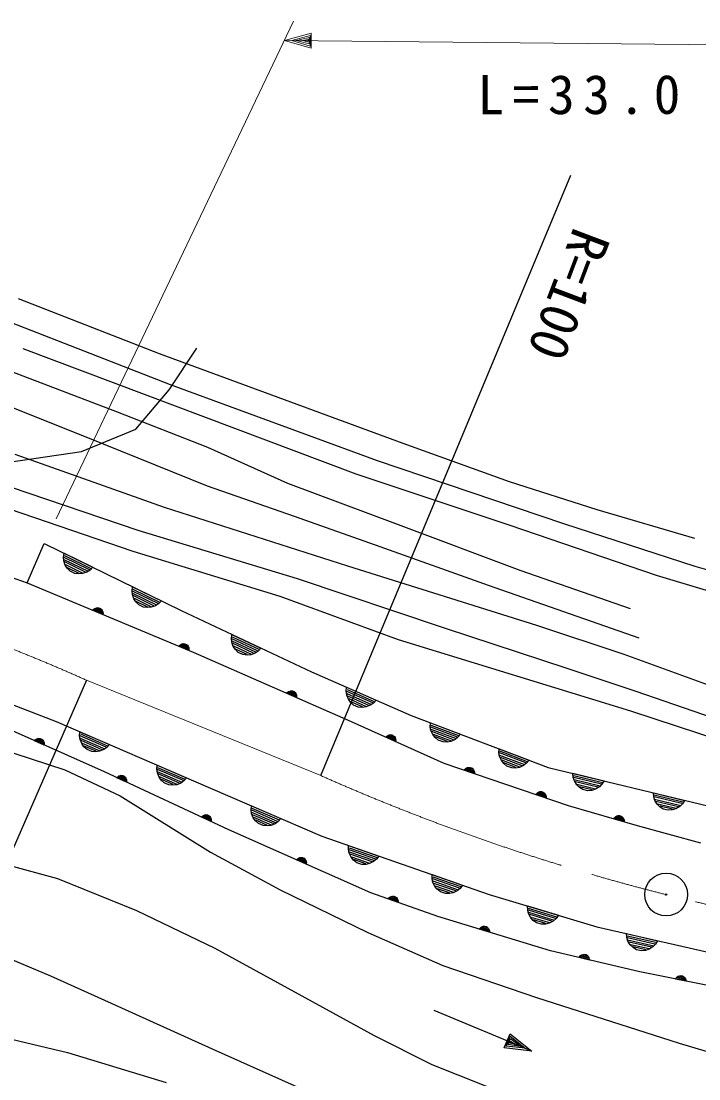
# Model space of a CAD drawing. Units: millimetres, scale not verified. Extents: x 40000 to 680000, y 20000 to 380000.
# Drawn here: x 422380 to 454042, y 290118 to 339525 of the extents above; entities that cross this region are included whole.
import ezdxf
from ezdxf.enums import TextEntityAlignment as Align

# ---------------------------------------------------------------- set-up
doc = ezdxf.new("R2010")
doc.units = ezdxf.units.MM
doc.header["$LTSCALE"] = 1000
doc.linetypes.add('CHAIN', pattern=[18.5, 12, -1.5, 3.5, -1.5])
for name, color, linetype, lineweight in [('M-BGD', 7, 'Continuous', 25), ('M-BMK', 2, 'CHAIN', 13), ('M-BMK-SRVR', 3, 'Continuous', 25), ('M-STR-HTXT', 7, 'Continuous', 13)]:
    doc.layers.add(name, color=color, linetype=linetype, lineweight=lineweight)
doc.styles.add('ＭＳ ゴシック', font='')
doc.styles.get('ＭＳ ゴシック').set_extended_font_data('MS Gothic')

# ---------------------------------------------------------------- blocks, each defined once
blk = doc.blocks.new('BUHIN7')
at = {"color": 3, "linetype": 'Continuous', "lineweight": 25}
for radius in [1000, 30]:
    blk.add_circle((0, 0), radius, dxfattribs=at)

msp = doc.modelspace()

# ---------------------------------------------------------------- linework, layer by layer
at = {"layer": 'M-BGD'}
for p, q in [((436376, 304285), (448061, 332332)), ((418598, 326738), (429336, 322555)), ((422240, 326563), (428827, 324004)), ((422461, 324234), (438011, 318377)), ((429296, 322304), (430584, 324255)), ((428827, 324004), (440207, 319811)), ((420999, 323518), (426867, 321278)), ((427735, 320470), (429296, 322304)), ((429336, 322555), (439019, 318999)), ((420845, 321929), (426217, 319782)), ((426867, 321278), (431082, 319624)), ((425199, 319417), (427735, 320470)), ((426217, 319782), (431065, 317813)), ((440207, 319811), (445185, 318027)), ((420594, 318753), (425199, 319417)), ((422091, 319297), (425508, 318078)), ((431082, 319624), (434828, 317938)), ((439019, 318999), (447711, 316059)), ((438011, 318377), (445216, 315984)), ((418684, 317814), (427594, 314773)), ((421869, 317777), (427831, 315748)), ((425508, 318078), (429055, 316816)), ((431065, 317813), (435136, 316399)), ((434828, 317938), (439870, 316057)), ((445185, 318027), (449275, 316716)), ((429055, 316816), (437631, 314077)), ((449275, 316716), (453832, 315373)), ((435136, 316399), (439132, 314980)), ((427831, 315748), (435273, 313495)), ((439870, 316057), (445676, 313872)), ((445216, 315984), (452045, 313643)), ((447711, 316059), (453861, 314061)), ((422657, 313292), (423457, 315132)), ((423457, 315132), (429861, 311989)), ((427594, 314773), (434461, 312666)), ((439132, 314980), (444201, 313182)), ((424359, 314489), (424384, 314677)), ((424374, 314314), (424359, 314489)), ((424373, 314381), (425504, 313826)), ((424442, 314113), (424374, 314314)), ((424384, 314677), (425731, 314016)), ((425571, 313894), (424386, 314475)), ((424399, 314569), (425638, 313961)), ((425384, 313785), (424414, 314261)), ((424537, 313967), (424442, 314113)), ((424455, 314140), (425264, 313744)), ((424672, 313833), (424537, 313967)), ((425089, 313729), (424550, 313994)), ((424888, 313728), (424672, 313833)), ((425451, 313786), (425250, 313717)), ((425598, 313881), (425451, 313786)), ((425731, 314016), (425598, 313881)), ((437631, 314077), (446453, 311317)), ((445676, 313872), (450827, 312093)), ((453861, 314061), (456970, 313168)), ((421606, 313667), (422657, 313292)), ((422657, 313292), (430415, 310055)), ((425076, 313702), (424888, 313728)), ((425250, 313717), (425076, 313702)), ((435273, 313495), (442141, 311185)), ((452045, 313643), (456750, 312239)), ((427561, 312917), (427587, 313105)), ((427576, 312743), (427561, 312917)), ((427576, 312810), (428707, 312255)), ((427587, 313105), (428934, 312445)), ((428774, 312323), (427588, 312904)), ((427601, 312998), (428840, 312390)), ((444201, 313182), (451233, 310721)), ((427645, 312542), (427576, 312743)), ((428586, 312214), (427617, 312690)), ((427740, 312395), (427645, 312542)), ((427658, 312569), (428466, 312173)), ((427875, 312262), (427740, 312395)), ((428292, 312158), (427753, 312422)), ((428090, 312156), (427875, 312262)), ((428800, 312309), (428654, 312214)), ((428934, 312445), (428800, 312309)), ((434461, 312666), (440002, 310637)), ((425739, 312006), (425781, 312054)), ((426201, 311813), (425739, 312006)), ((425773, 312035), (426198, 311858)), ((425781, 312054), (425828, 312088)), ((426195, 311903), (425807, 312064)), ((425828, 312088), (425893, 312115)), ((425850, 312090), (426182, 311951)), ((425893, 312115), (425951, 312123)), ((426161, 312003), (425903, 312111)), ((425951, 312123), (426014, 312119)), ((425969, 312116), (426117, 312054)), ((426014, 312119), (426088, 312088)), ((426088, 312088), (426136, 312046)), ((426136, 312046), (426170, 311999)), ((426170, 311999), (426197, 311934)), ((426197, 311934), (426206, 311876)), ((426206, 311876), (426201, 311813)), ((428278, 312131), (428090, 312156)), ((428453, 312146), (428278, 312131)), ((428654, 312214), (428453, 312146)), ((429861, 311989), (435946, 309127)), ((446453, 311317), (450539, 309955)), ((432203, 310689), (432225, 310878)), ((432225, 310878), (433583, 310239)), ((432241, 310771), (433490, 310183)), ((442141, 311185), (447870, 309307)), ((429754, 310331), (429795, 310379)), ((430215, 310138), (429754, 310331)), ((429788, 310360), (430212, 310183)), ((429795, 310379), (429842, 310413)), ((430209, 310228), (429822, 310389)), ((429842, 310413), (429908, 310440)), ((429865, 310415), (430197, 310276)), ((429908, 310440), (429965, 310449)), ((430175, 310328), (429917, 310436)), ((429965, 310449), (430028, 310444)), ((429984, 310441), (430132, 310379)), ((430028, 310444), (430102, 310413)), ((430102, 310413), (430150, 310372)), ((430150, 310372), (430185, 310325)), ((430185, 310325), (430212, 310259)), ((432220, 310515), (432203, 310689)), ((432219, 310582), (433359, 310046)), ((432292, 310316), (432220, 310515)), ((433424, 310114), (432230, 310676)), ((433239, 310003), (432262, 310462)), ((432390, 310170), (432292, 310316)), ((432305, 310343), (433119, 309960)), ((440002, 310637), (450850, 307304)), ((430212, 310259), (430220, 310201)), ((430220, 310201), (430215, 310138)), ((430415, 310055), (437796, 306803)), ((432527, 310039), (432390, 310170)), ((432945, 309942), (432402, 310197)), ((432744, 309937), (432527, 310039)), ((432933, 309915), (432744, 309937)), ((433107, 309932), (432933, 309915)), ((433306, 310004), (433107, 309932)), ((433452, 310102), (433306, 310004)), ((433583, 310239), (433452, 310102)), ((450539, 309955), (455757, 308047)), ((447870, 309307), (451054, 308246)), ((435946, 309127), (440604, 307091)), ((425432, 308739), (413499, 281384)), ((419184, 308670), (424014, 306818)), ((437571, 308221), (437588, 308410)), ((437588, 308410), (438963, 307809)), ((437607, 308303), (438872, 307750)), ((434785, 308129), (434828, 308176)), ((435243, 307928), (434785, 308129)), ((434820, 308158), (435241, 307972)), ((434828, 308176), (434876, 308210)), ((435239, 308017), (434854, 308186)), ((434876, 308210), (434941, 308235)), ((434898, 308211), (435227, 308066)), ((434941, 308235), (434999, 308243)), ((435207, 308118), (434951, 308231)), ((434999, 308243), (435062, 308237)), ((435018, 308235), (435164, 308170)), ((435062, 308237), (435136, 308204)), ((435136, 308204), (435182, 308162)), ((435182, 308162), (435216, 308114)), ((435216, 308114), (435242, 308048)), ((435242, 308048), (435249, 307990)), ((435249, 307990), (435243, 307928)), ((437593, 308047), (437571, 308221)), ((437590, 308114), (438744, 307609)), ((437671, 307850), (437593, 308047)), ((438808, 307680), (437598, 308209)), ((438626, 307563), (437636, 307996)), ((437772, 307707), (437671, 307850)), ((437683, 307877), (438507, 307517)), ((438963, 307809), (438835, 307668)), ((451054, 308246), (455445, 306732)), ((437913, 307580), (437772, 307707)), ((438334, 307494), (437784, 307735)), ((438133, 307484), (437913, 307580)), ((438322, 307467), (438133, 307484)), ((438495, 307489), (438322, 307467)), ((438693, 307566), (438495, 307489)), ((438835, 307668), (438693, 307566)), ((424014, 306818), (431228, 303694)), ((440604, 307091), (447009, 304669)), ((450850, 307304), (455240, 305865)), ((426274, 304453), (421126, 306742)), ((425113, 306146), (425129, 306335)), ((425129, 306335), (426506, 305739)), ((437796, 306803), (442127, 304861)), ((441496, 306561), (441504, 306751)), ((441528, 306389), (441496, 306561)), ((441504, 306751), (442907, 306220)), ((441521, 306456), (442699, 306010)), ((442759, 306084), (441524, 306551)), ((441528, 306646), (442819, 306157)), ((441615, 306196), (441528, 306389)), ((442583, 305958), (441573, 306340)), ((422999, 305909), (423041, 305956)), ((423456, 305706), (422999, 305909)), ((423033, 305938), (423454, 305751)), ((423041, 305956), (423089, 305990)), ((423452, 305796), (423068, 305966)), ((423089, 305990), (423155, 306015)), ((423111, 305991), (423440, 305844)), ((423155, 306015), (423213, 306022)), ((423420, 305897), (423164, 306011)), ((423213, 306022), (423276, 306016)), ((423231, 306014), (423377, 305949)), ((423276, 306016), (423349, 305983)), ((423349, 305983), (423396, 305941)), ((423396, 305941), (423429, 305893)), ((423429, 305893), (423455, 305827)), ((425136, 305972), (425113, 306146)), ((425132, 306039), (426289, 305538)), ((425214, 305775), (425136, 305972)), ((426352, 305609), (425140, 306134)), ((425149, 306228), (426415, 305680)), ((426170, 305492), (425179, 305921)), ((439419, 306075), (439461, 306122)), ((439875, 305871), (439419, 306075)), ((439453, 306104), (439873, 305915)), ((439461, 306122), (439509, 306155)), ((439871, 305960), (439488, 306132)), ((439509, 306155), (439575, 306180)), ((439532, 306156), (439860, 306009)), ((439575, 306180), (439633, 306187)), ((439840, 306062), (439585, 306176)), ((439633, 306187), (439696, 306181)), ((439652, 306179), (439798, 306114)), ((439696, 306181), (439769, 306148)), ((439769, 306148), (439816, 306106)), ((439816, 306106), (439849, 306058)), ((439849, 306058), (439874, 305992)), ((439874, 305992), (439881, 305934)), ((439881, 305934), (439875, 305871)), ((441723, 306059), (441615, 306196)), ((441625, 306224), (442467, 305906)), ((441870, 305939), (441723, 306059)), ((442295, 305874), (441734, 306087)), ((442095, 305854), (441870, 305939)), ((442285, 305846), (442095, 305854)), ((442457, 305877), (442285, 305846)), ((442650, 305965), (442457, 305877)), ((442787, 306073), (442650, 305965)), ((442907, 306220), (442787, 306073)), ((421042, 305648), (424418, 304554)), ((423455, 305827), (423462, 305769)), ((423462, 305769), (423456, 305706)), ((425316, 305633), (425214, 305775)), ((425226, 305802), (426052, 305445)), ((425457, 305506), (425316, 305633)), ((425878, 305422), (425328, 305660)), ((425677, 305411), (425457, 305506)), ((425866, 305394), (425677, 305411)), ((426040, 305417), (425866, 305394)), ((426237, 305495), (426040, 305417)), ((426379, 305597), (426237, 305495)), ((426506, 305739), (426379, 305597)), ((444699, 305350), (444706, 305540)), ((444730, 305178), (444699, 305350)), ((444706, 305540), (446110, 305009)), ((445962, 304873), (444727, 305340)), ((444731, 305435), (446022, 304946)), ((442127, 304861), (447944, 302891)), ((444723, 305245), (445902, 304799)), ((444817, 304985), (444730, 305178)), ((445786, 304747), (444776, 305129)), ((444926, 304848), (444817, 304985)), ((444828, 305013), (445670, 304695)), ((445073, 304728), (444926, 304848)), ((445498, 304663), (444936, 304876)), ((445990, 304862), (445853, 304754)), ((446110, 305009), (445990, 304862)), ((424418, 304554), (427012, 303335)), ((432079, 301751), (426274, 304453)), ((428720, 304584), (428736, 304773)), ((428743, 304410), (428720, 304584)), ((428736, 304773), (430113, 304177)), ((428739, 304477), (429895, 303976)), ((428821, 304213), (428743, 304410)), ((429959, 304047), (428747, 304572)), ((428756, 304666), (430022, 304118)), ((429777, 303930), (428786, 304359)), ((443088, 304536), (443126, 304587)), ((443561, 304376), (443088, 304536)), ((443119, 304568), (443555, 304420)), ((443126, 304587), (443170, 304624)), ((443549, 304464), (443151, 304599)), ((443170, 304624), (443234, 304656)), ((443192, 304627), (443533, 304512)), ((443234, 304656), (443291, 304668)), ((443508, 304563), (443243, 304652)), ((443291, 304668), (443354, 304668)), ((443310, 304662), (443461, 304610)), ((443354, 304668), (443430, 304642)), ((443430, 304642), (443480, 304604)), ((443480, 304604), (443518, 304559)), ((443518, 304559), (443549, 304496)), ((443549, 304496), (443562, 304439)), ((443562, 304439), (443561, 304376)), ((445297, 304643), (445073, 304728)), ((445487, 304635), (445297, 304643)), ((445659, 304667), (445487, 304635)), ((445853, 304754), (445659, 304667)), ((447009, 304669), (454525, 302849)), ((448175, 304202), (448159, 304391)), ((448159, 304391), (449617, 304038)), ((426847, 304186), (426891, 304232)), ((427301, 303975), (426847, 304186)), ((426882, 304214), (427299, 304020)), ((426891, 304232), (426939, 304265)), ((427298, 304064), (426917, 304242)), ((426939, 304265), (427006, 304289)), ((426961, 304265), (427288, 304113)), ((427006, 304289), (427064, 304295)), ((427269, 304166), (427015, 304285)), ((427064, 304295), (427126, 304288)), ((427082, 304286), (427227, 304219)), ((427126, 304288), (427199, 304254)), ((427199, 304254), (427245, 304210)), ((427245, 304210), (427278, 304162)), ((427278, 304162), (427302, 304096)), ((427308, 304038), (427301, 303975)), ((427302, 304096), (427308, 304038)), ((428923, 304071), (428821, 304213)), ((428833, 304241), (429659, 303883)), ((429064, 303944), (428923, 304071)), ((429485, 303860), (428935, 304098)), ((429284, 303849), (429064, 303944)), ((429647, 303855), (429473, 303832)), ((429844, 303933), (429647, 303855)), ((429986, 304035), (429844, 303933)), ((430113, 304177), (429986, 304035)), ((448227, 304035), (448175, 304202)), ((448196, 304289), (449538, 303964)), ((449487, 303884), (448204, 304195)), ((448212, 304100), (449437, 303803)), ((448338, 303854), (448227, 304035)), ((449328, 303737), (448279, 303991)), ((448462, 303731), (448338, 303854)), ((448345, 303883), (449220, 303671)), ((449517, 303877), (449394, 303752)), ((449617, 304038), (449517, 303877)), ((429473, 303832), (429284, 303849)), ((431228, 303694), (436430, 301451)), ((446430, 303404), (446468, 303454)), ((446904, 303244), (446430, 303404)), ((446462, 303435), (446898, 303288)), ((446468, 303454), (446513, 303492)), ((446892, 303332), (446494, 303467)), ((446513, 303492), (446576, 303524)), ((446535, 303495), (446876, 303380)), ((446576, 303524), (446633, 303536)), ((446851, 303430), (446586, 303520)), ((446633, 303536), (446696, 303536)), ((446652, 303529), (446804, 303478)), ((446696, 303536), (446772, 303510)), ((446772, 303510), (446823, 303472)), ((446823, 303472), (446860, 303427)), ((446860, 303427), (446892, 303364)), ((446892, 303364), (446904, 303307)), ((448623, 303630), (448462, 303731)), ((449053, 303619), (448469, 303760)), ((448856, 303574), (448623, 303630)), ((449046, 303589), (448856, 303574)), ((449213, 303642), (449046, 303589)), ((449394, 303752), (449213, 303642)), ((451933, 303291), (451917, 303481)), ((451917, 303481), (453375, 303127)), ((451954, 303379), (453296, 303054)), ((427012, 303335), (431232, 300710)), ((433124, 302680), (433140, 302870)), ((433140, 302870), (434518, 302276)), ((446904, 303307), (446904, 303244)), ((447944, 302891), (451165, 301953)), ((451985, 303124), (451933, 303291)), ((453245, 302974), (451962, 303284)), ((451970, 303190), (453195, 302893)), ((452096, 302943), (451985, 303124)), ((453086, 302827), (452036, 303081)), ((452220, 302821), (452096, 302943)), ((452103, 302972), (452977, 302761)), ((453274, 302967), (453152, 302842)), ((453375, 303127), (453274, 302967)), ((430802, 302345), (430846, 302391)), ((430837, 302373), (431254, 302179)), ((430846, 302391), (430894, 302423)), ((431253, 302223), (430872, 302401)), ((430894, 302423), (430960, 302448)), ((430916, 302424), (431243, 302272)), ((430960, 302448), (431018, 302454)), ((431223, 302325), (430970, 302444)), ((431018, 302454), (431081, 302447)), ((431037, 302445), (431182, 302378)), ((431081, 302447), (431154, 302413)), ((431154, 302413), (431200, 302369)), ((433147, 302507), (433124, 302680)), ((433144, 302574), (434301, 302075)), ((433226, 302310), (433147, 302507)), ((434364, 302146), (433152, 302669)), ((433160, 302763), (434427, 302217)), ((434183, 302028), (433191, 302456)), ((450152, 302363), (450214, 302397)), ((450214, 302397), (450270, 302412)), ((450493, 302316), (450224, 302394)), ((450270, 302412), (450334, 302414)), ((450290, 302406), (450443, 302361)), ((450334, 302414), (450410, 302392)), ((450410, 302392), (450463, 302356)), ((452381, 302720), (452220, 302821)), ((452810, 302708), (452227, 302850)), ((452614, 302663), (452381, 302720)), ((452803, 302679), (452614, 302663)), ((452970, 302731), (452803, 302679)), ((453152, 302842), (452970, 302731)), ((431256, 302134), (430802, 302345)), ((431200, 302369), (431233, 302321)), ((431233, 302321), (431257, 302255)), ((431263, 302197), (431256, 302134)), ((431257, 302255), (431263, 302197)), ((433328, 302168), (433226, 302310)), ((433238, 302337), (434064, 301981)), ((433469, 302041), (433328, 302168)), ((433891, 301958), (433340, 302195)), ((433690, 301946), (433469, 302041)), ((433879, 301930), (433690, 301946)), ((434052, 301954), (433879, 301930)), ((434249, 302032), (434052, 301954)), ((434392, 302134), (434249, 302032)), ((434518, 302276), (434392, 302134)), ((450073, 302271), (450109, 302323)), ((450553, 302131), (450073, 302271)), ((450104, 302304), (450545, 302175)), ((450109, 302323), (450152, 302363)), ((450537, 302219), (450134, 302337)), ((450174, 302367), (450520, 302266)), ((450463, 302356), (450502, 302313)), ((450502, 302313), (450536, 302251)), ((450536, 302251), (450551, 302194)), ((450551, 302194), (450553, 302131)), ((451165, 301953), (454122, 301150)), ((438722, 298801), (432079, 301751)), ((436430, 301451), (444249, 298732)), ((437674, 300828), (437676, 301018)), ((437676, 301018), (439093, 300525)), ((437703, 300913), (439007, 300460)), ((431232, 300710), (434488, 298947)), ((435287, 300392), (435335, 300425)), ((435697, 300232), (435313, 300402)), ((435335, 300425), (435401, 300451)), ((435357, 300426), (435686, 300280)), ((435401, 300451), (435458, 300458)), ((435666, 300333), (435410, 300447)), ((435458, 300458), (435521, 300452)), ((435477, 300450), (435623, 300385)), ((435521, 300452), (435595, 300419)), ((435595, 300419), (435641, 300377)), ((437710, 300657), (437674, 300828)), ((437701, 300724), (438891, 300310)), ((438949, 300385), (437702, 300818)), ((437802, 300466), (437710, 300657)), ((438777, 300254), (437756, 300609)), ((437914, 300332), (437802, 300466)), ((437812, 300494), (438662, 300199)), ((439093, 300525), (438978, 300375)), ((421325, 300226), (424072, 299476)), ((435244, 300345), (435287, 300392)), ((435701, 300142), (435244, 300345)), ((435279, 300374), (435699, 300187)), ((435641, 300377), (435675, 300329)), ((435675, 300329), (435700, 300263)), ((435700, 300263), (435707, 300205)), ((435707, 300205), (435701, 300142)), ((438065, 300216), (437914, 300332)), ((438491, 300163), (437924, 300360)), ((438291, 300137), (438065, 300216)), ((438481, 300135), (438291, 300137)), ((438652, 300170), (438481, 300135)), ((438843, 300263), (438652, 300170)), ((438978, 300375), (438843, 300263)), ((424072, 299476), (427769, 297978)), ((441584, 299468), (441586, 299658)), ((441619, 299297), (441584, 299468)), ((441586, 299658), (443003, 299165)), ((442859, 299025), (441612, 299459)), ((441613, 299553), (442917, 299100)), ((434488, 298947), (438583, 296947)), ((441611, 299364), (442801, 298950)), ((441712, 299106), (441619, 299297)), ((442686, 298894), (441666, 299249)), ((441824, 298972), (441712, 299106)), ((441722, 299135), (442572, 298839)), ((441974, 298856), (441824, 298972)), ((442400, 298803), (441834, 299000)), ((442887, 299015), (442753, 298903)), ((443003, 299165), (442887, 299015)), ((441840, 297702), (438722, 298801)), ((439520, 298520), (439559, 298570)), ((439992, 298353), (439520, 298520)), ((439553, 298551), (439987, 298398)), ((439559, 298570), (439604, 298607)), ((439981, 298442), (439585, 298582)), ((439604, 298607), (439668, 298637)), ((439626, 298610), (439966, 298490)), ((439668, 298637), (439725, 298649)), ((439942, 298541), (439677, 298634)), ((439725, 298649), (439788, 298648)), ((439744, 298642), (439895, 298589)), ((439788, 298648), (439864, 298621)), ((439864, 298621), (439914, 298583)), ((439914, 298583), (439951, 298538)), ((439951, 298538), (439982, 298474)), ((439982, 298474), (439993, 298417)), ((442201, 298777), (441974, 298856)), ((442391, 298775), (442201, 298777)), ((442562, 298811), (442391, 298775)), ((442753, 298903), (442562, 298811)), ((444249, 298732), (449272, 297223)), ((427769, 297978), (431426, 296220)), ((439993, 298417), (439992, 298353)), ((446048, 298004), (446042, 298193)), ((446042, 298193), (447479, 297762)), ((446091, 297834), (446048, 298004)), ((446074, 298090), (447395, 297693)), ((447341, 297615), (446076, 297995)), ((447108, 296101), (441840, 297702)), ((446079, 297900), (447286, 297538)), ((446191, 297647), (446091, 297834)), ((447174, 297477), (446140, 297788)), ((446309, 297518), (446191, 297647)), ((446200, 297676), (447062, 297417)), ((446464, 297409), (446309, 297518)), ((446892, 297374), (446318, 297547)), ((447240, 297489), (447053, 297388)), ((447370, 297607), (447240, 297489)), ((447479, 297762), (447370, 297607)), ((438583, 296947), (442083, 295415)), ((443785, 297111), (443821, 297163)), ((444263, 296966), (443785, 297111)), ((443816, 297143), (444256, 297010)), ((443821, 297163), (443865, 297202)), ((444248, 297054), (443846, 297176)), ((443865, 297202), (443927, 297235)), ((443887, 297205), (444231, 297101)), ((443927, 297235), (443984, 297249)), ((444205, 297151), (443937, 297232)), ((443984, 297249), (444047, 297251)), ((444003, 297243), (444156, 297197)), ((444047, 297251), (444123, 297228)), ((444123, 297228), (444175, 297191)), ((444175, 297191), (444214, 297148)), ((444214, 297148), (444247, 297085)), ((444247, 297085), (444262, 297029)), ((444262, 297029), (444263, 296966)), ((446694, 297340), (446464, 297409)), ((446884, 297345), (446694, 297340)), ((447053, 297388), (446884, 297345)), ((449272, 297223), (457729, 295285)), ((450673, 296718), (450655, 296906)), ((450655, 296906), (452117, 296571)), ((450727, 296551), (450673, 296718)), ((450693, 296805), (452038, 296497)), ((451989, 296416), (450702, 296711)), ((450711, 296616), (451940, 296335)), ((450840, 296371), (450727, 296551)), ((451832, 296267), (450779, 296509)), ((452117, 296571), (452018, 296409)), ((420836, 296155), (423753, 294936)), ((431426, 296220), (435497, 293997)), ((451279, 295110), (447108, 296101)), ((450966, 296250), (450840, 296371)), ((450847, 296401), (451724, 296200)), ((451128, 296152), (450966, 296250)), ((451558, 296145), (450973, 296279)), ((451362, 296098), (451128, 296152)), ((451551, 296116), (451362, 296098)), ((451717, 296170), (451551, 296116)), ((451897, 296283), (451717, 296170)), ((452018, 296409), (451897, 296283)), ((448442, 295784), (448475, 295838)), ((448929, 295668), (448442, 295784)), ((448471, 295818), (448918, 295712)), ((448475, 295838), (448516, 295879)), ((448908, 295755), (448499, 295853)), ((448516, 295879), (448576, 295917)), ((448538, 295885), (448888, 295801)), ((448576, 295917), (448632, 295934)), ((448859, 295849), (448586, 295914)), ((448632, 295934), (448695, 295940)), ((448651, 295930), (448807, 295893)), ((448695, 295940), (448773, 295921)), ((448773, 295921), (448827, 295888)), ((448827, 295888), (448868, 295847)), ((448868, 295847), (448905, 295787)), ((448905, 295787), (448923, 295731)), ((448923, 295731), (448929, 295668)), ((442083, 295415), (446459, 293915)), ((461680, 293029), (451279, 295110)), ((423753, 294936), (426591, 293657)), ((452949, 294776), (452981, 294831)), ((453440, 294678), (452949, 294776)), ((452977, 294811), (453428, 294721)), ((452981, 294831), (453020, 294874)), ((453416, 294764), (453004, 294846)), ((453020, 294874), (453079, 294913)), ((453041, 294880), (453395, 294809)), ((453079, 294913), (453134, 294933)), ((453363, 294856), (453089, 294911)), ((453134, 294933), (453196, 294941)), ((453153, 294929), (453310, 294897)), ((453196, 294941), (453275, 294925)), ((453275, 294925), (453330, 294893)), ((453330, 294893), (453373, 294854)), ((453373, 294854), (453412, 294795)), ((453412, 294795), (453432, 294740)), ((453432, 294740), (453440, 294678)), ((435497, 293997), (438868, 292149)), ((426591, 293657), (431297, 291515)), ((446459, 293915), (453117, 291790)), ((446243, 291417), (441670, 293307)), ((419994, 292428), (424546, 291354)), ((438868, 292149), (441575, 290794)), ((444954, 291571), (445221, 292218)), ((445038, 291644), (445229, 292106)), ((445221, 292218), (446243, 291417)), ((445229, 292106), (445920, 291550)), ((431297, 291515), (435872, 289477)), ((446243, 291417), (444954, 291571)), ((445920, 291550), (445038, 291644)), ((445123, 291717), (445237, 291995)), ((445735, 291627), (445123, 291717)), ((445207, 291791), (445245, 291883)), ((445457, 291741), (445207, 291791)), ((445237, 291995), (445735, 291627)), ((445245, 291883), (445457, 291741)), ((453117, 291790), (458086, 290289)), ((424546, 291354), (429150, 289947)), ((441575, 290794), (445283, 289308))]:
    msp.add_line(p, q, dxfattribs=at)
at = {"layer": 'M-BMK'}
msp.add_line((425432, 308739), (436376, 304285), dxfattribs=at)
for centre, radius, start, end in [((392624, 235760), 80014, 65.79386, 99.90958), ((476910, 395720), 100017, 246.09157, 259.72229)]:
    msp.add_arc(centre, radius, start, end, dxfattribs=at)
at = {"layer": 'M-STR-HTXT'}
for p, q in [((424020, 316270), (435112, 339525)), ((434681, 338623), (435935, 338960)), ((435935, 338960), (435928, 338260)), ((435928, 338260), (434681, 338623)), ((434681, 338623), (462805, 338342)), ((435031, 338619), (435884, 338861)), ((435879, 338361), (435031, 338619)), ((435231, 338617), (435833, 338761)), ((435830, 338461), (435231, 338617)), ((435531, 338614), (435782, 338662)), ((435781, 338562), (435531, 338614)), ((435782, 338662), (435781, 338562)), ((435833, 338761), (435830, 338461)), ((435884, 338861), (435879, 338361))]:
    msp.add_line(p, q, dxfattribs=at)

# ---------------------------------------------------------------- block references
at = {"layer": 'M-BMK-SRVR', "xscale": 1.000001, "yscale": 1.000001, "rotation": 153.70888}
msp.add_blockref('BUHIN7', (452512, 298725), dxfattribs=at)

# ---------------------------------------------------------------- texts
at = {"layer": 'M-BGD', "style": 'ＭＳ ゴシック'}
msp.add_text('R=100', height=1833, rotation=249.3, dxfattribs=at).set_placement((447705, 330177), align=Align.BOTTOM_LEFT)
at = {"layer": 'M-STR-HTXT', "insert": (443703, 335147), "char_height": 1833, "attachment_point": 7, "rotation": 0.1, "style": 'ＭＳ ゴシック'}
msp.add_mtext('\\T1.32;L=33.0', dxfattribs=at)

doc.saveas('drawing.dxf')
